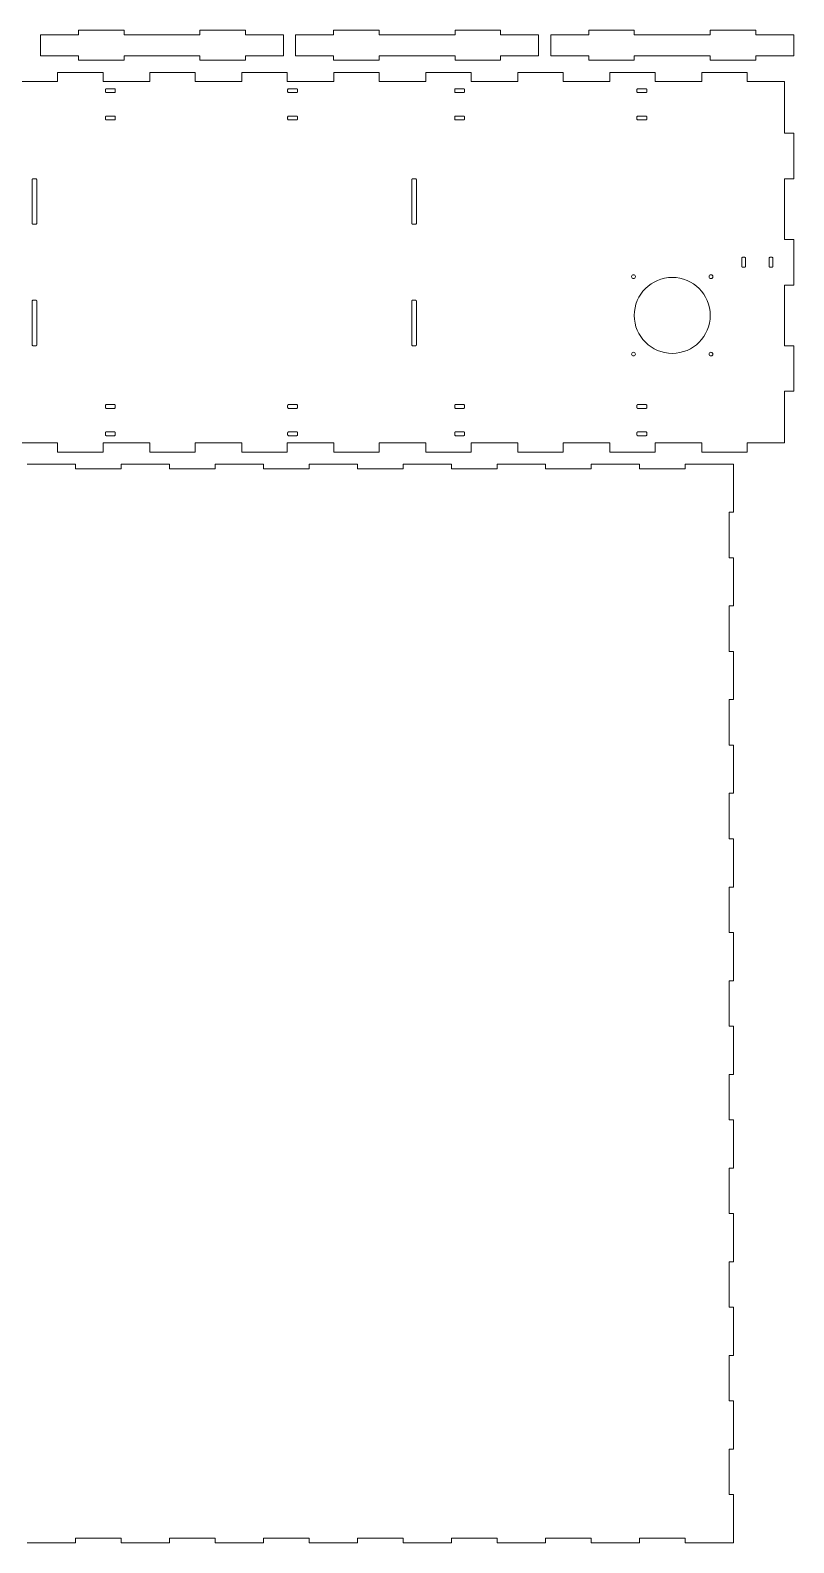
# Model space of a CAD drawing. Header units: millimetres. Extents: x 0 to 3016, y 0 to 2004.
# Drawn here: x 2513 to 3016, y 0 to 996 of the extents above; entities that cross this region are included whole.
import ezdxf

# ---------------------------------------------------------------- set-up
doc = ezdxf.new("R2010")
doc.units = ezdxf.units.MM
doc.layers.add('CORTE', color=1, linetype='Continuous', lineweight=0)

msp = doc.modelspace()

# ---------------------------------------------------------------- linework, layer by layer
at = {"layer": 'CORTE'}
for points in [[(2520, 979.4), (2545, 979.4), (2545, 976.4), (2575, 976.4), (2575, 979.4), (2625, 979.4), (2625, 976.4), (2655, 976.4), (2655, 979.4), (2680, 979.4), (2680, 993.2), (2655, 993.2), (2655, 996.2), (2625, 996.2), (2625, 993.2), (2575, 993.2), (2575, 996.2), (2545, 996.2), (2545, 993.2), (2520, 993.2)], [(2688, 979.4), (2713, 979.4), (2713, 976.4), (2743, 976.4), (2743, 979.4), (2793, 979.4), (2793, 976.4), (2823, 976.4), (2823, 979.4), (2848, 979.4), (2848, 993.2), (2823, 993.2), (2823, 996.2), (2793, 996.2), (2793, 993.2), (2743, 993.2), (2743, 996.2), (2713, 996.2), (2713, 993.2), (2688, 993.2)], [(2856, 979.4), (2881, 979.4), (2881, 976.4), (2911, 976.4), (2911, 979.4), (2961, 979.4), (2961, 976.4), (2991, 976.4), (2991, 979.4), (3016, 979.4), (3016, 993.2), (2991, 993.2), (2991, 996.2), (2961, 996.2), (2961, 993.2), (2911, 993.2), (2911, 996.2), (2881, 996.2), (2881, 993.2), (2856, 993.2)], [(2569.25, 957.05), (2569.246227, 957.117179), (2569.234957, 957.183513), (2569.21633, 957.248167), (2569.190581, 957.31033), (2569.158035, 957.369219), (2569.119099, 957.424094), (2569.074264, 957.474264), (2569.024094, 957.519099), (2568.969219, 957.558035), (2568.91033, 957.590581), (2568.848167, 957.61633), (2568.783513, 957.634957), (2568.717179, 957.646227), (2568.65, 957.65), (2563.35, 957.65), (2563.282821, 957.646227), (2563.216487, 957.634957), (2563.151833, 957.61633), (2563.08967, 957.590581), (2563.030781, 957.558035), (2562.975906, 957.519099), (2562.925736, 957.474264), (2562.880901, 957.424094), (2562.841965, 957.369219), (2562.809419, 957.31033), (2562.78367, 957.248167), (2562.765043, 957.183513), (2562.753773, 957.117179), (2562.75, 957.05), (2562.75, 955.75), (2562.753773, 955.682821), (2562.765043, 955.616487), (2562.78367, 955.551833), (2562.809419, 955.48967), (2562.841965, 955.430781), (2562.880901, 955.375906), (2562.925736, 955.325736), (2562.975906, 955.280901), (2563.030781, 955.241965), (2563.08967, 955.209419), (2563.151833, 955.18367), (2563.216487, 955.165043), (2563.282821, 955.153773), (2563.35, 955.15), (2568.65, 955.15), (2568.717179, 955.153773), (2568.783513, 955.165043), (2568.848167, 955.18367), (2568.91033, 955.209419), (2568.969219, 955.241965), (2569.024094, 955.280901), (2569.074264, 955.325736), (2569.119099, 955.375906), (2569.158035, 955.430781), (2569.190581, 955.48967), (2569.21633, 955.551833), (2569.234957, 955.616487), (2569.246227, 955.682821), (2569.25, 955.75)], [(2689.25, 957.05), (2689.246227, 957.117179), (2689.234957, 957.183513), (2689.21633, 957.248167), (2689.190581, 957.31033), (2689.158035, 957.369219), (2689.119099, 957.424094), (2689.074264, 957.474264), (2689.024094, 957.519099), (2688.969219, 957.558035), (2688.91033, 957.590581), (2688.848167, 957.61633), (2688.783513, 957.634957), (2688.717179, 957.646227), (2688.65, 957.65), (2683.35, 957.65), (2683.282821, 957.646227), (2683.216487, 957.634957), (2683.151833, 957.61633), (2683.08967, 957.590581), (2683.030781, 957.558035), (2682.975906, 957.519099), (2682.925736, 957.474264), (2682.880901, 957.424094), (2682.841965, 957.369219), (2682.809419, 957.31033), (2682.78367, 957.248167), (2682.765043, 957.183513), (2682.753773, 957.117179), (2682.75, 957.05), (2682.75, 955.75), (2682.753773, 955.682821), (2682.765043, 955.616487), (2682.78367, 955.551833), (2682.809419, 955.48967), (2682.841965, 955.430781), (2682.880901, 955.375906), (2682.925736, 955.325736), (2682.975906, 955.280901), (2683.030781, 955.241965), (2683.08967, 955.209419), (2683.151833, 955.18367), (2683.216487, 955.165043), (2683.282821, 955.153773), (2683.35, 955.15), (2688.65, 955.15), (2688.717179, 955.153773), (2688.783513, 955.165043), (2688.848167, 955.18367), (2688.91033, 955.209419), (2688.969219, 955.241965), (2689.024094, 955.280901), (2689.074264, 955.325736), (2689.119099, 955.375906), (2689.158035, 955.430781), (2689.190581, 955.48967), (2689.21633, 955.551833), (2689.234957, 955.616487), (2689.246227, 955.682821), (2689.25, 955.75)], [(2799.25, 957.05), (2799.246227, 957.117179), (2799.234957, 957.183513), (2799.21633, 957.248167), (2799.190581, 957.31033), (2799.158035, 957.369219), (2799.119099, 957.424094), (2799.074264, 957.474264), (2799.024094, 957.519099), (2798.969219, 957.558035), (2798.91033, 957.590581), (2798.848167, 957.61633), (2798.783513, 957.634957), (2798.717179, 957.646227), (2798.65, 957.65), (2793.35, 957.65), (2793.282821, 957.646227), (2793.216487, 957.634957), (2793.151833, 957.61633), (2793.08967, 957.590581), (2793.030781, 957.558035), (2792.975906, 957.519099), (2792.925736, 957.474264), (2792.880901, 957.424094), (2792.841965, 957.369219), (2792.809419, 957.31033), (2792.78367, 957.248167), (2792.765043, 957.183513), (2792.753773, 957.117179), (2792.75, 957.05), (2792.75, 955.75), (2792.753773, 955.682821), (2792.765043, 955.616487), (2792.78367, 955.551833), (2792.809419, 955.48967), (2792.841965, 955.430781), (2792.880901, 955.375906), (2792.925736, 955.325736), (2792.975906, 955.280901), (2793.030781, 955.241965), (2793.08967, 955.209419), (2793.151833, 955.18367), (2793.216487, 955.165043), (2793.282821, 955.153773), (2793.35, 955.15), (2798.65, 955.15), (2798.717179, 955.153773), (2798.783513, 955.165043), (2798.848167, 955.18367), (2798.91033, 955.209419), (2798.969219, 955.241965), (2799.024094, 955.280901), (2799.074264, 955.325736), (2799.119099, 955.375906), (2799.158035, 955.430781), (2799.190581, 955.48967), (2799.21633, 955.551833), (2799.234957, 955.616487), (2799.246227, 955.682821), (2799.25, 955.75)], [(2919.25, 957.05), (2919.246227, 957.117179), (2919.234957, 957.183513), (2919.21633, 957.248167), (2919.190581, 957.31033), (2919.158035, 957.369219), (2919.119099, 957.424094), (2919.074264, 957.474264), (2919.024094, 957.519099), (2918.969219, 957.558035), (2918.91033, 957.590581), (2918.848167, 957.61633), (2918.783513, 957.634957), (2918.717179, 957.646227), (2918.65, 957.65), (2913.35, 957.65), (2913.282821, 957.646227), (2913.216487, 957.634957), (2913.151833, 957.61633), (2913.08967, 957.590581), (2913.030781, 957.558035), (2912.975906, 957.519099), (2912.925736, 957.474264), (2912.880901, 957.424094), (2912.841965, 957.369219), (2912.809419, 957.31033), (2912.78367, 957.248167), (2912.765043, 957.183513), (2912.753773, 957.117179), (2912.75, 957.05), (2912.75, 955.75), (2912.753773, 955.682821), (2912.765043, 955.616487), (2912.78367, 955.551833), (2912.809419, 955.48967), (2912.841965, 955.430781), (2912.880901, 955.375906), (2912.925736, 955.325736), (2912.975906, 955.280901), (2913.030781, 955.241965), (2913.08967, 955.209419), (2913.151833, 955.18367), (2913.216487, 955.165043), (2913.282821, 955.153773), (2913.35, 955.15), (2918.65, 955.15), (2918.717179, 955.153773), (2918.783513, 955.165043), (2918.848167, 955.18367), (2918.91033, 955.209419), (2918.969219, 955.241965), (2919.024094, 955.280901), (2919.074264, 955.325736), (2919.119099, 955.375906), (2919.158035, 955.430781), (2919.190581, 955.48967), (2919.21633, 955.551833), (2919.234957, 955.616487), (2919.246227, 955.682821), (2919.25, 955.75)], [(2569.25, 939.05), (2569.246227, 939.117179), (2569.234957, 939.183513), (2569.21633, 939.248167), (2569.190581, 939.31033), (2569.158035, 939.369219), (2569.119099, 939.424094), (2569.074264, 939.474264), (2569.024094, 939.519099), (2568.969219, 939.558035), (2568.91033, 939.590581), (2568.848167, 939.61633), (2568.783513, 939.634957), (2568.717179, 939.646227), (2568.65, 939.65), (2563.35, 939.65), (2563.282821, 939.646227), (2563.216487, 939.634957), (2563.151833, 939.61633), (2563.08967, 939.590581), (2563.030781, 939.558035), (2562.975906, 939.519099), (2562.925736, 939.474264), (2562.880901, 939.424094), (2562.841965, 939.369219), (2562.809419, 939.31033), (2562.78367, 939.248167), (2562.765043, 939.183513), (2562.753773, 939.117179), (2562.75, 939.05), (2562.75, 937.75), (2562.753773, 937.682821), (2562.765043, 937.616487), (2562.78367, 937.551833), (2562.809419, 937.48967), (2562.841965, 937.430781), (2562.880901, 937.375906), (2562.925736, 937.325736), (2562.975906, 937.280901), (2563.030781, 937.241965), (2563.08967, 937.209419), (2563.151833, 937.18367), (2563.216487, 937.165043), (2563.282821, 937.153773), (2563.35, 937.15), (2568.65, 937.15), (2568.717179, 937.153773), (2568.783513, 937.165043), (2568.848167, 937.18367), (2568.91033, 937.209419), (2568.969219, 937.241965), (2569.024094, 937.280901), (2569.074264, 937.325736), (2569.119099, 937.375906), (2569.158035, 937.430781), (2569.190581, 937.48967), (2569.21633, 937.551833), (2569.234957, 937.616487), (2569.246227, 937.682821), (2569.25, 937.75)], [(2689.25, 939.05), (2689.246227, 939.117179), (2689.234957, 939.183513), (2689.21633, 939.248167), (2689.190581, 939.31033), (2689.158035, 939.369219), (2689.119099, 939.424094), (2689.074264, 939.474264), (2689.024094, 939.519099), (2688.969219, 939.558035), (2688.91033, 939.590581), (2688.848167, 939.61633), (2688.783513, 939.634957), (2688.717179, 939.646227), (2688.65, 939.65), (2683.35, 939.65), (2683.282821, 939.646227), (2683.216487, 939.634957), (2683.151833, 939.61633), (2683.08967, 939.590581), (2683.030781, 939.558035), (2682.975906, 939.519099), (2682.925736, 939.474264), (2682.880901, 939.424094), (2682.841965, 939.369219), (2682.809419, 939.31033), (2682.78367, 939.248167), (2682.765043, 939.183513), (2682.753773, 939.117179), (2682.75, 939.05), (2682.75, 937.75), (2682.753773, 937.682821), (2682.765043, 937.616487), (2682.78367, 937.551833), (2682.809419, 937.48967), (2682.841965, 937.430781), (2682.880901, 937.375906), (2682.925736, 937.325736), (2682.975906, 937.280901), (2683.030781, 937.241965), (2683.08967, 937.209419), (2683.151833, 937.18367), (2683.216487, 937.165043), (2683.282821, 937.153773), (2683.35, 937.15), (2688.65, 937.15), (2688.717179, 937.153773), (2688.783513, 937.165043), (2688.848167, 937.18367), (2688.91033, 937.209419), (2688.969219, 937.241965), (2689.024094, 937.280901), (2689.074264, 937.325736), (2689.119099, 937.375906), (2689.158035, 937.430781), (2689.190581, 937.48967), (2689.21633, 937.551833), (2689.234957, 937.616487), (2689.246227, 937.682821), (2689.25, 937.75)], [(2799.25, 939.05), (2799.246227, 939.117179), (2799.234957, 939.183513), (2799.21633, 939.248167), (2799.190581, 939.31033), (2799.158035, 939.369219), (2799.119099, 939.424094), (2799.074264, 939.474264), (2799.024094, 939.519099), (2798.969219, 939.558035), (2798.91033, 939.590581), (2798.848167, 939.61633), (2798.783513, 939.634957), (2798.717179, 939.646227), (2798.65, 939.65), (2793.35, 939.65), (2793.282821, 939.646227), (2793.216487, 939.634957), (2793.151833, 939.61633), (2793.08967, 939.590581), (2793.030781, 939.558035), (2792.975906, 939.519099), (2792.925736, 939.474264), (2792.880901, 939.424094), (2792.841965, 939.369219), (2792.809419, 939.31033), (2792.78367, 939.248167), (2792.765043, 939.183513), (2792.753773, 939.117179), (2792.75, 939.05), (2792.75, 937.75), (2792.753773, 937.682821), (2792.765043, 937.616487), (2792.78367, 937.551833), (2792.809419, 937.48967), (2792.841965, 937.430781), (2792.880901, 937.375906), (2792.925736, 937.325736), (2792.975906, 937.280901), (2793.030781, 937.241965), (2793.08967, 937.209419), (2793.151833, 937.18367), (2793.216487, 937.165043), (2793.282821, 937.153773), (2793.35, 937.15), (2798.65, 937.15), (2798.717179, 937.153773), (2798.783513, 937.165043), (2798.848167, 937.18367), (2798.91033, 937.209419), (2798.969219, 937.241965), (2799.024094, 937.280901), (2799.074264, 937.325736), (2799.119099, 937.375906), (2799.158035, 937.430781), (2799.190581, 937.48967), (2799.21633, 937.551833), (2799.234957, 937.616487), (2799.246227, 937.682821), (2799.25, 937.75)], [(2919.25, 939.05), (2919.246227, 939.117179), (2919.234957, 939.183513), (2919.21633, 939.248167), (2919.190581, 939.31033), (2919.158035, 939.369219), (2919.119099, 939.424094), (2919.074264, 939.474264), (2919.024094, 939.519099), (2918.969219, 939.558035), (2918.91033, 939.590581), (2918.848167, 939.61633), (2918.783513, 939.634957), (2918.717179, 939.646227), (2918.65, 939.65), (2913.35, 939.65), (2913.282821, 939.646227), (2913.216487, 939.634957), (2913.151833, 939.61633), (2913.08967, 939.590581), (2913.030781, 939.558035), (2912.975906, 939.519099), (2912.925736, 939.474264), (2912.880901, 939.424094), (2912.841965, 939.369219), (2912.809419, 939.31033), (2912.78367, 939.248167), (2912.765043, 939.183513), (2912.753773, 939.117179), (2912.75, 939.05), (2912.75, 937.75), (2912.753773, 937.682821), (2912.765043, 937.616487), (2912.78367, 937.551833), (2912.809419, 937.48967), (2912.841965, 937.430781), (2912.880901, 937.375906), (2912.925736, 937.325736), (2912.975906, 937.280901), (2913.030781, 937.241965), (2913.08967, 937.209419), (2913.151833, 937.18367), (2913.216487, 937.165043), (2913.282821, 937.153773), (2913.35, 937.15), (2918.65, 937.15), (2918.717179, 937.153773), (2918.783513, 937.165043), (2918.848167, 937.18367), (2918.91033, 937.209419), (2918.969219, 937.241965), (2919.024094, 937.280901), (2919.074264, 937.325736), (2919.119099, 937.375906), (2919.158035, 937.430781), (2919.190581, 937.48967), (2919.21633, 937.551833), (2919.234957, 937.616487), (2919.246227, 937.682821), (2919.25, 937.75)], [(2517.5, 897.8), (2517.496227, 897.867179), (2517.484957, 897.933513), (2517.46633, 897.998167), (2517.440581, 898.06033), (2517.408035, 898.119219), (2517.369099, 898.174094), (2517.324264, 898.224264), (2517.274094, 898.269099), (2517.219219, 898.308035), (2517.16033, 898.340581), (2517.098167, 898.36633), (2517.033513, 898.384957), (2516.967179, 898.396227), (2516.9, 898.4), (2515.1, 898.4), (2515.032821, 898.396227), (2514.966487, 898.384957), (2514.901833, 898.36633), (2514.83967, 898.340581), (2514.780781, 898.308035), (2514.725906, 898.269099), (2514.675736, 898.224264), (2514.630901, 898.174094), (2514.591965, 898.119219), (2514.559419, 898.06033), (2514.53367, 897.998167), (2514.515043, 897.933513), (2514.503773, 897.867179), (2514.5, 897.8), (2514.5, 869), (2514.503773, 868.932821), (2514.515043, 868.866487), (2514.53367, 868.801833), (2514.559419, 868.73967), (2514.591965, 868.680781), (2514.630901, 868.625906), (2514.675736, 868.575736), (2514.725906, 868.530901), (2514.780781, 868.491965), (2514.83967, 868.459419), (2514.901833, 868.43367), (2514.966487, 868.415043), (2515.032821, 868.403773), (2515.1, 868.4), (2516.9, 868.4), (2516.967179, 868.403773), (2517.033513, 868.415043), (2517.098167, 868.43367), (2517.16033, 868.459419), (2517.219219, 868.491965), (2517.274094, 868.530901), (2517.324264, 868.575736), (2517.369099, 868.625906), (2517.408035, 868.680781), (2517.440581, 868.73967), (2517.46633, 868.801833), (2517.484957, 868.866487), (2517.496227, 868.932821), (2517.5, 869)], [(2767.5, 897.8), (2767.496227, 897.867179), (2767.484957, 897.933513), (2767.46633, 897.998167), (2767.440581, 898.06033), (2767.408035, 898.119219), (2767.369099, 898.174094), (2767.324264, 898.224264), (2767.274094, 898.269099), (2767.219219, 898.308035), (2767.16033, 898.340581), (2767.098167, 898.36633), (2767.033513, 898.384957), (2766.967179, 898.396227), (2766.9, 898.4), (2765.1, 898.4), (2765.032821, 898.396227), (2764.966487, 898.384957), (2764.901833, 898.36633), (2764.83967, 898.340581), (2764.780781, 898.308035), (2764.725906, 898.269099), (2764.675736, 898.224264), (2764.630901, 898.174094), (2764.591965, 898.119219), (2764.559419, 898.06033), (2764.53367, 897.998167), (2764.515043, 897.933513), (2764.503773, 897.867179), (2764.5, 897.8), (2764.5, 869), (2764.503773, 868.932821), (2764.515043, 868.866487), (2764.53367, 868.801833), (2764.559419, 868.73967), (2764.591965, 868.680781), (2764.630901, 868.625906), (2764.675736, 868.575736), (2764.725906, 868.530901), (2764.780781, 868.491965), (2764.83967, 868.459419), (2764.901833, 868.43367), (2764.966487, 868.415043), (2765.032821, 868.403773), (2765.1, 868.4), (2766.9, 868.4), (2766.967179, 868.403773), (2767.033513, 868.415043), (2767.098167, 868.43367), (2767.16033, 868.459419), (2767.219219, 868.491965), (2767.274094, 868.530901), (2767.324264, 868.575736), (2767.369099, 868.625906), (2767.408035, 868.680781), (2767.440581, 868.73967), (2767.46633, 868.801833), (2767.484957, 868.866487), (2767.496227, 868.932821), (2767.5, 869)], [(2984.25, 846.05), (2984.246227, 846.117179), (2984.234957, 846.183513), (2984.21633, 846.248167), (2984.190581, 846.31033), (2984.158035, 846.369219), (2984.119099, 846.424094), (2984.074264, 846.474264), (2984.024094, 846.519099), (2983.969219, 846.558035), (2983.91033, 846.590581), (2983.848167, 846.61633), (2983.783513, 846.634957), (2983.717179, 846.646227), (2983.65, 846.65), (2982.35, 846.65), (2982.282821, 846.646227), (2982.216487, 846.634957), (2982.151833, 846.61633), (2982.08967, 846.590581), (2982.030781, 846.558035), (2981.975906, 846.519099), (2981.925736, 846.474264), (2981.880901, 846.424094), (2981.841965, 846.369219), (2981.809419, 846.31033), (2981.78367, 846.248167), (2981.765043, 846.183513), (2981.753773, 846.117179), (2981.75, 846.05), (2981.75, 840.75), (2981.753773, 840.682821), (2981.765043, 840.616487), (2981.78367, 840.551833), (2981.809419, 840.48967), (2981.841965, 840.430781), (2981.880901, 840.375906), (2981.925736, 840.325736), (2981.975906, 840.280901), (2982.030781, 840.241965), (2982.08967, 840.209419), (2982.151833, 840.18367), (2982.216487, 840.165043), (2982.282821, 840.153773), (2982.35, 840.15), (2983.65, 840.15), (2983.717179, 840.153773), (2983.783513, 840.165043), (2983.848167, 840.18367), (2983.91033, 840.209419), (2983.969219, 840.241965), (2984.024094, 840.280901), (2984.074264, 840.325736), (2984.119099, 840.375906), (2984.158035, 840.430781), (2984.190581, 840.48967), (2984.21633, 840.551833), (2984.234957, 840.616487), (2984.246227, 840.682821), (2984.25, 840.75)], [(3002.25, 846.05), (3002.246227, 846.117179), (3002.234957, 846.183513), (3002.21633, 846.248167), (3002.190581, 846.31033), (3002.158035, 846.369219), (3002.119099, 846.424094), (3002.074264, 846.474264), (3002.024094, 846.519099), (3001.969219, 846.558035), (3001.91033, 846.590581), (3001.848167, 846.61633), (3001.783513, 846.634957), (3001.717179, 846.646227), (3001.65, 846.65), (3000.35, 846.65), (3000.282821, 846.646227), (3000.216487, 846.634957), (3000.151833, 846.61633), (3000.08967, 846.590581), (3000.030781, 846.558035), (2999.975906, 846.519099), (2999.925736, 846.474264), (2999.880901, 846.424094), (2999.841965, 846.369219), (2999.809419, 846.31033), (2999.78367, 846.248167), (2999.765043, 846.183513), (2999.753773, 846.117179), (2999.75, 846.05), (2999.75, 840.75), (2999.753773, 840.682821), (2999.765043, 840.616487), (2999.78367, 840.551833), (2999.809419, 840.48967), (2999.841965, 840.430781), (2999.880901, 840.375906), (2999.925736, 840.325736), (2999.975906, 840.280901), (3000.030781, 840.241965), (3000.08967, 840.209419), (3000.151833, 840.18367), (3000.216487, 840.165043), (3000.282821, 840.153773), (3000.35, 840.15), (3001.65, 840.15), (3001.717179, 840.153773), (3001.783513, 840.165043), (3001.848167, 840.18367), (3001.91033, 840.209419), (3001.969219, 840.241965), (3002.024094, 840.280901), (3002.074264, 840.325736), (3002.119099, 840.375906), (3002.158035, 840.430781), (3002.190581, 840.48967), (3002.21633, 840.551833), (3002.234957, 840.616487), (3002.246227, 840.682821), (3002.25, 840.75)], [(2517.5, 817.8), (2517.496227, 817.867179), (2517.484957, 817.933513), (2517.46633, 817.998167), (2517.440581, 818.06033), (2517.408035, 818.119219), (2517.369099, 818.174094), (2517.324264, 818.224264), (2517.274094, 818.269099), (2517.219219, 818.308035), (2517.16033, 818.340581), (2517.098167, 818.36633), (2517.033513, 818.384957), (2516.967179, 818.396227), (2516.9, 818.4), (2515.1, 818.4), (2515.032821, 818.396227), (2514.966487, 818.384957), (2514.901833, 818.36633), (2514.83967, 818.340581), (2514.780781, 818.308035), (2514.725906, 818.269099), (2514.675736, 818.224264), (2514.630901, 818.174094), (2514.591965, 818.119219), (2514.559419, 818.06033), (2514.53367, 817.998167), (2514.515043, 817.933513), (2514.503773, 817.867179), (2514.5, 817.8), (2514.5, 789), (2514.503773, 788.932821), (2514.515043, 788.866487), (2514.53367, 788.801833), (2514.559419, 788.73967), (2514.591965, 788.680781), (2514.630901, 788.625906), (2514.675736, 788.575736), (2514.725906, 788.530901), (2514.780781, 788.491965), (2514.83967, 788.459419), (2514.901833, 788.43367), (2514.966487, 788.415043), (2515.032821, 788.403773), (2515.1, 788.4), (2516.9, 788.4), (2516.967179, 788.403773), (2517.033513, 788.415043), (2517.098167, 788.43367), (2517.16033, 788.459419), (2517.219219, 788.491965), (2517.274094, 788.530901), (2517.324264, 788.575736), (2517.369099, 788.625906), (2517.408035, 788.680781), (2517.440581, 788.73967), (2517.46633, 788.801833), (2517.484957, 788.866487), (2517.496227, 788.932821), (2517.5, 789)], [(2767.5, 817.8), (2767.496227, 817.867179), (2767.484957, 817.933513), (2767.46633, 817.998167), (2767.440581, 818.06033), (2767.408035, 818.119219), (2767.369099, 818.174094), (2767.324264, 818.224264), (2767.274094, 818.269099), (2767.219219, 818.308035), (2767.16033, 818.340581), (2767.098167, 818.36633), (2767.033513, 818.384957), (2766.967179, 818.396227), (2766.9, 818.4), (2765.1, 818.4), (2765.032821, 818.396227), (2764.966487, 818.384957), (2764.901833, 818.36633), (2764.83967, 818.340581), (2764.780781, 818.308035), (2764.725906, 818.269099), (2764.675736, 818.224264), (2764.630901, 818.174094), (2764.591965, 818.119219), (2764.559419, 818.06033), (2764.53367, 817.998167), (2764.515043, 817.933513), (2764.503773, 817.867179), (2764.5, 817.8), (2764.5, 789), (2764.503773, 788.932821), (2764.515043, 788.866487), (2764.53367, 788.801833), (2764.559419, 788.73967), (2764.591965, 788.680781), (2764.630901, 788.625906), (2764.675736, 788.575736), (2764.725906, 788.530901), (2764.780781, 788.491965), (2764.83967, 788.459419), (2764.901833, 788.43367), (2764.966487, 788.415043), (2765.032821, 788.403773), (2765.1, 788.4), (2766.9, 788.4), (2766.967179, 788.403773), (2767.033513, 788.415043), (2767.098167, 788.43367), (2767.16033, 788.459419), (2767.219219, 788.491965), (2767.274094, 788.530901), (2767.324264, 788.575736), (2767.369099, 788.625906), (2767.408035, 788.680781), (2767.440581, 788.73967), (2767.46633, 788.801833), (2767.484957, 788.866487), (2767.496227, 788.932821), (2767.5, 789)], [(2569.25, 749.05), (2569.246227, 749.117179), (2569.234957, 749.183513), (2569.21633, 749.248167), (2569.190581, 749.31033), (2569.158035, 749.369219), (2569.119099, 749.424094), (2569.074264, 749.474264), (2569.024094, 749.519099), (2568.969219, 749.558035), (2568.91033, 749.590581), (2568.848167, 749.61633), (2568.783513, 749.634957), (2568.717179, 749.646227), (2568.65, 749.65), (2563.35, 749.65), (2563.282821, 749.646227), (2563.216487, 749.634957), (2563.151833, 749.61633), (2563.08967, 749.590581), (2563.030781, 749.558035), (2562.975906, 749.519099), (2562.925736, 749.474264), (2562.880901, 749.424094), (2562.841965, 749.369219), (2562.809419, 749.31033), (2562.78367, 749.248167), (2562.765043, 749.183513), (2562.753773, 749.117179), (2562.75, 749.05), (2562.75, 747.75), (2562.753773, 747.682821), (2562.765043, 747.616487), (2562.78367, 747.551833), (2562.809419, 747.48967), (2562.841965, 747.430781), (2562.880901, 747.375906), (2562.925736, 747.325736), (2562.975906, 747.280901), (2563.030781, 747.241965), (2563.08967, 747.209419), (2563.151833, 747.18367), (2563.216487, 747.165043), (2563.282821, 747.153773), (2563.35, 747.15), (2568.65, 747.15), (2568.717179, 747.153773), (2568.783513, 747.165043), (2568.848167, 747.18367), (2568.91033, 747.209419), (2568.969219, 747.241965), (2569.024094, 747.280901), (2569.074264, 747.325736), (2569.119099, 747.375906), (2569.158035, 747.430781), (2569.190581, 747.48967), (2569.21633, 747.551833), (2569.234957, 747.616487), (2569.246227, 747.682821), (2569.25, 747.75)], [(2689.25, 749.05), (2689.246227, 749.117179), (2689.234957, 749.183513), (2689.21633, 749.248167), (2689.190581, 749.31033), (2689.158035, 749.369219), (2689.119099, 749.424094), (2689.074264, 749.474264), (2689.024094, 749.519099), (2688.969219, 749.558035), (2688.91033, 749.590581), (2688.848167, 749.61633), (2688.783513, 749.634957), (2688.717179, 749.646227), (2688.65, 749.65), (2683.35, 749.65), (2683.282821, 749.646227), (2683.216487, 749.634957), (2683.151833, 749.61633), (2683.08967, 749.590581), (2683.030781, 749.558035), (2682.975906, 749.519099), (2682.925736, 749.474264), (2682.880901, 749.424094), (2682.841965, 749.369219), (2682.809419, 749.31033), (2682.78367, 749.248167), (2682.765043, 749.183513), (2682.753773, 749.117179), (2682.75, 749.05), (2682.75, 747.75), (2682.753773, 747.682821), (2682.765043, 747.616487), (2682.78367, 747.551833), (2682.809419, 747.48967), (2682.841965, 747.430781), (2682.880901, 747.375906), (2682.925736, 747.325736), (2682.975906, 747.280901), (2683.030781, 747.241965), (2683.08967, 747.209419), (2683.151833, 747.18367), (2683.216487, 747.165043), (2683.282821, 747.153773), (2683.35, 747.15), (2688.65, 747.15), (2688.717179, 747.153773), (2688.783513, 747.165043), (2688.848167, 747.18367), (2688.91033, 747.209419), (2688.969219, 747.241965), (2689.024094, 747.280901), (2689.074264, 747.325736), (2689.119099, 747.375906), (2689.158035, 747.430781), (2689.190581, 747.48967), (2689.21633, 747.551833), (2689.234957, 747.616487), (2689.246227, 747.682821), (2689.25, 747.75)], [(2799.25, 749.05), (2799.246227, 749.117179), (2799.234957, 749.183513), (2799.21633, 749.248167), (2799.190581, 749.31033), (2799.158035, 749.369219), (2799.119099, 749.424094), (2799.074264, 749.474264), (2799.024094, 749.519099), (2798.969219, 749.558035), (2798.91033, 749.590581), (2798.848167, 749.61633), (2798.783513, 749.634957), (2798.717179, 749.646227), (2798.65, 749.65), (2793.35, 749.65), (2793.282821, 749.646227), (2793.216487, 749.634957), (2793.151833, 749.61633), (2793.08967, 749.590581), (2793.030781, 749.558035), (2792.975906, 749.519099), (2792.925736, 749.474264), (2792.880901, 749.424094), (2792.841965, 749.369219), (2792.809419, 749.31033), (2792.78367, 749.248167), (2792.765043, 749.183513), (2792.753773, 749.117179), (2792.75, 749.05), (2792.75, 747.75), (2792.753773, 747.682821), (2792.765043, 747.616487), (2792.78367, 747.551833), (2792.809419, 747.48967), (2792.841965, 747.430781), (2792.880901, 747.375906), (2792.925736, 747.325736), (2792.975906, 747.280901), (2793.030781, 747.241965), (2793.08967, 747.209419), (2793.151833, 747.18367), (2793.216487, 747.165043), (2793.282821, 747.153773), (2793.35, 747.15), (2798.65, 747.15), (2798.717179, 747.153773), (2798.783513, 747.165043), (2798.848167, 747.18367), (2798.91033, 747.209419), (2798.969219, 747.241965), (2799.024094, 747.280901), (2799.074264, 747.325736), (2799.119099, 747.375906), (2799.158035, 747.430781), (2799.190581, 747.48967), (2799.21633, 747.551833), (2799.234957, 747.616487), (2799.246227, 747.682821), (2799.25, 747.75)], [(2919.25, 749.05), (2919.246227, 749.117179), (2919.234957, 749.183513), (2919.21633, 749.248167), (2919.190581, 749.31033), (2919.158035, 749.369219), (2919.119099, 749.424094), (2919.074264, 749.474264), (2919.024094, 749.519099), (2918.969219, 749.558035), (2918.91033, 749.590581), (2918.848167, 749.61633), (2918.783513, 749.634957), (2918.717179, 749.646227), (2918.65, 749.65), (2913.35, 749.65), (2913.282821, 749.646227), (2913.216487, 749.634957), (2913.151833, 749.61633), (2913.08967, 749.590581), (2913.030781, 749.558035), (2912.975906, 749.519099), (2912.925736, 749.474264), (2912.880901, 749.424094), (2912.841965, 749.369219), (2912.809419, 749.31033), (2912.78367, 749.248167), (2912.765043, 749.183513), (2912.753773, 749.117179), (2912.75, 749.05), (2912.75, 747.75), (2912.753773, 747.682821), (2912.765043, 747.616487), (2912.78367, 747.551833), (2912.809419, 747.48967), (2912.841965, 747.430781), (2912.880901, 747.375906), (2912.925736, 747.325736), (2912.975906, 747.280901), (2913.030781, 747.241965), (2913.08967, 747.209419), (2913.151833, 747.18367), (2913.216487, 747.165043), (2913.282821, 747.153773), (2913.35, 747.15), (2918.65, 747.15), (2918.717179, 747.153773), (2918.783513, 747.165043), (2918.848167, 747.18367), (2918.91033, 747.209419), (2918.969219, 747.241965), (2919.024094, 747.280901), (2919.074264, 747.325736), (2919.119099, 747.375906), (2919.158035, 747.430781), (2919.190581, 747.48967), (2919.21633, 747.551833), (2919.234957, 747.616487), (2919.246227, 747.682821), (2919.25, 747.75)], [(2569.25, 731.05), (2569.246227, 731.117179), (2569.234957, 731.183513), (2569.21633, 731.248167), (2569.190581, 731.31033), (2569.158035, 731.369219), (2569.119099, 731.424094), (2569.074264, 731.474264), (2569.024094, 731.519099), (2568.969219, 731.558035), (2568.91033, 731.590581), (2568.848167, 731.61633), (2568.783513, 731.634957), (2568.717179, 731.646227), (2568.65, 731.65), (2563.35, 731.65), (2563.282821, 731.646227), (2563.216487, 731.634957), (2563.151833, 731.61633), (2563.08967, 731.590581), (2563.030781, 731.558035), (2562.975906, 731.519099), (2562.925736, 731.474264), (2562.880901, 731.424094), (2562.841965, 731.369219), (2562.809419, 731.31033), (2562.78367, 731.248167), (2562.765043, 731.183513), (2562.753773, 731.117179), (2562.75, 731.05), (2562.75, 729.75), (2562.753773, 729.682821), (2562.765043, 729.616487), (2562.78367, 729.551833), (2562.809419, 729.48967), (2562.841965, 729.430781), (2562.880901, 729.375906), (2562.925736, 729.325736), (2562.975906, 729.280901), (2563.030781, 729.241965), (2563.08967, 729.209419), (2563.151833, 729.18367), (2563.216487, 729.165043), (2563.282821, 729.153773), (2563.35, 729.15), (2568.65, 729.15), (2568.717179, 729.153773), (2568.783513, 729.165043), (2568.848167, 729.18367), (2568.91033, 729.209419), (2568.969219, 729.241965), (2569.024094, 729.280901), (2569.074264, 729.325736), (2569.119099, 729.375906), (2569.158035, 729.430781), (2569.190581, 729.48967), (2569.21633, 729.551833), (2569.234957, 729.616487), (2569.246227, 729.682821), (2569.25, 729.75)], [(2689.25, 731.05), (2689.246227, 731.117179), (2689.234957, 731.183513), (2689.21633, 731.248167), (2689.190581, 731.31033), (2689.158035, 731.369219), (2689.119099, 731.424094), (2689.074264, 731.474264), (2689.024094, 731.519099), (2688.969219, 731.558035), (2688.91033, 731.590581), (2688.848167, 731.61633), (2688.783513, 731.634957), (2688.717179, 731.646227), (2688.65, 731.65), (2683.35, 731.65), (2683.282821, 731.646227), (2683.216487, 731.634957), (2683.151833, 731.61633), (2683.08967, 731.590581), (2683.030781, 731.558035), (2682.975906, 731.519099), (2682.925736, 731.474264), (2682.880901, 731.424094), (2682.841965, 731.369219), (2682.809419, 731.31033), (2682.78367, 731.248167), (2682.765043, 731.183513), (2682.753773, 731.117179), (2682.75, 731.05), (2682.75, 729.75), (2682.753773, 729.682821), (2682.765043, 729.616487), (2682.78367, 729.551833), (2682.809419, 729.48967), (2682.841965, 729.430781), (2682.880901, 729.375906), (2682.925736, 729.325736), (2682.975906, 729.280901), (2683.030781, 729.241965), (2683.08967, 729.209419), (2683.151833, 729.18367), (2683.216487, 729.165043), (2683.282821, 729.153773), (2683.35, 729.15), (2688.65, 729.15), (2688.717179, 729.153773), (2688.783513, 729.165043), (2688.848167, 729.18367), (2688.91033, 729.209419), (2688.969219, 729.241965), (2689.024094, 729.280901), (2689.074264, 729.325736), (2689.119099, 729.375906), (2689.158035, 729.430781), (2689.190581, 729.48967), (2689.21633, 729.551833), (2689.234957, 729.616487), (2689.246227, 729.682821), (2689.25, 729.75)], [(2799.25, 731.05), (2799.246227, 731.117179), (2799.234957, 731.183513), (2799.21633, 731.248167), (2799.190581, 731.31033), (2799.158035, 731.369219), (2799.119099, 731.424094), (2799.074264, 731.474264), (2799.024094, 731.519099), (2798.969219, 731.558035), (2798.91033, 731.590581), (2798.848167, 731.61633), (2798.783513, 731.634957), (2798.717179, 731.646227), (2798.65, 731.65), (2793.35, 731.65), (2793.282821, 731.646227), (2793.216487, 731.634957), (2793.151833, 731.61633), (2793.08967, 731.590581), (2793.030781, 731.558035), (2792.975906, 731.519099), (2792.925736, 731.474264), (2792.880901, 731.424094), (2792.841965, 731.369219), (2792.809419, 731.31033), (2792.78367, 731.248167), (2792.765043, 731.183513), (2792.753773, 731.117179), (2792.75, 731.05), (2792.75, 729.75), (2792.753773, 729.682821), (2792.765043, 729.616487), (2792.78367, 729.551833), (2792.809419, 729.48967), (2792.841965, 729.430781), (2792.880901, 729.375906), (2792.925736, 729.325736), (2792.975906, 729.280901), (2793.030781, 729.241965), (2793.08967, 729.209419), (2793.151833, 729.18367), (2793.216487, 729.165043), (2793.282821, 729.153773), (2793.35, 729.15), (2798.65, 729.15), (2798.717179, 729.153773), (2798.783513, 729.165043), (2798.848167, 729.18367), (2798.91033, 729.209419), (2798.969219, 729.241965), (2799.024094, 729.280901), (2799.074264, 729.325736), (2799.119099, 729.375906), (2799.158035, 729.430781), (2799.190581, 729.48967), (2799.21633, 729.551833), (2799.234957, 729.616487), (2799.246227, 729.682821), (2799.25, 729.75)], [(2919.25, 731.05), (2919.246227, 731.117179), (2919.234957, 731.183513), (2919.21633, 731.248167), (2919.190581, 731.31033), (2919.158035, 731.369219), (2919.119099, 731.424094), (2919.074264, 731.474264), (2919.024094, 731.519099), (2918.969219, 731.558035), (2918.91033, 731.590581), (2918.848167, 731.61633), (2918.783513, 731.634957), (2918.717179, 731.646227), (2918.65, 731.65), (2913.35, 731.65), (2913.282821, 731.646227), (2913.216487, 731.634957), (2913.151833, 731.61633), (2913.08967, 731.590581), (2913.030781, 731.558035), (2912.975906, 731.519099), (2912.925736, 731.474264), (2912.880901, 731.424094), (2912.841965, 731.369219), (2912.809419, 731.31033), (2912.78367, 731.248167), (2912.765043, 731.183513), (2912.753773, 731.117179), (2912.75, 731.05), (2912.75, 729.75), (2912.753773, 729.682821), (2912.765043, 729.616487), (2912.78367, 729.551833), (2912.809419, 729.48967), (2912.841965, 729.430781), (2912.880901, 729.375906), (2912.925736, 729.325736), (2912.975906, 729.280901), (2913.030781, 729.241965), (2913.08967, 729.209419), (2913.151833, 729.18367), (2913.216487, 729.165043), (2913.282821, 729.153773), (2913.35, 729.15), (2918.65, 729.15), (2918.717179, 729.153773), (2918.783513, 729.165043), (2918.848167, 729.18367), (2918.91033, 729.209419), (2918.969219, 729.241965), (2919.024094, 729.280901), (2919.074264, 729.325736), (2919.119099, 729.375906), (2919.158035, 729.430781), (2919.190581, 729.48967), (2919.21633, 729.551833), (2919.234957, 729.616487), (2919.246227, 729.682821), (2919.25, 729.75)]]:
    msp.add_lwpolyline(points, close=True, dxfattribs=at)
for points in [[(2500.705882, 724.4), (2531.294118, 724.4), (2531.294118, 718.4), (2561.294118, 718.4), (2561.294118, 724.4), (2591.882353, 724.4), (2591.882353, 718.4), (2621.882353, 718.4), (2621.882353, 724.4), (2652.470588, 724.4), (2652.470588, 718.4), (2682.470588, 718.4), (2682.470588, 724.4), (2713.058824, 724.4), (2713.058824, 718.4), (2743.058824, 718.4), (2743.058824, 724.4), (2773.647059, 724.4), (2773.647059, 718.4), (2803.647059, 718.4), (2803.647059, 724.4), (2834.235294, 724.4), (2834.235294, 718.4), (2864.235294, 718.4), (2864.235294, 724.4), (2894.823529, 724.4), (2894.823529, 718.4), (2924.823529, 718.4), (2924.823529, 724.4), (2955.411765, 724.4), (2955.411765, 718.4), (2985.411765, 718.4), (2985.411765, 724.4), (3010, 724.4), (3010, 758.4), (3016, 758.4), (3016, 788.4), (3010, 788.4), (3010, 828.4), (3016, 828.4), (3016, 858.4), (3010, 858.4), (3010, 898.4), (3016, 898.4), (3016, 928.4), (3010, 928.4), (3010, 962.4), (2985.411765, 962.4), (2985.411765, 968.4), (2955.411765, 968.4), (2955.411765, 962.4), (2924.823529, 962.4), (2924.823529, 968.4), (2894.823529, 968.4), (2894.823529, 962.4), (2864.235294, 962.4), (2864.235294, 968.4), (2834.235294, 968.4), (2834.235294, 962.4), (2803.647059, 962.4), (2803.647059, 968.4), (2773.647059, 968.4), (2773.647059, 962.4), (2743.058824, 962.4), (2743.058824, 968.4), (2713.058824, 968.4), (2713.058824, 962.4), (2682.470588, 962.4), (2682.470588, 968.4), (2652.470588, 968.4), (2652.470588, 962.4), (2621.882353, 962.4), (2621.882353, 968.4), (2591.882353, 968.4), (2591.882353, 962.4), (2561.294118, 962.4), (2561.294118, 968.4), (2531.294118, 968.4), (2531.294118, 962.4), (2500.705882, 962.4)], [(2511.2, 0), (2543.1, 0), (2543.1, 3), (2573.1, 3), (2573.1, 0), (2605, 0), (2605, 3), (2635, 3), (2635, 0), (2666.9, 0), (2666.9, 3), (2696.9, 3), (2696.9, 0), (2728.8, 0), (2728.8, 3), (2758.8, 3), (2758.8, 0), (2790.7, 0), (2790.7, 3), (2820.7, 3), (2820.7, 0), (2852.6, 0), (2852.6, 3), (2882.6, 3), (2882.6, 0), (2914.5, 0), (2914.5, 3), (2944.5, 3), (2944.5, 0), (2976.4, 0), (2976.4, 0), (2976.4, 31.7), (2973.4, 31.7), (2973.4, 61.7), (2976.4, 61.7), (2976.4, 93.4), (2973.4, 93.4), (2973.4, 123.4), (2976.4, 123.4), (2976.4, 155.1), (2973.4, 155.1), (2973.4, 185.1), (2976.4, 185.1), (2976.4, 216.8), (2973.4, 216.8), (2973.4, 246.8), (2976.4, 246.8), (2976.4, 278.5), (2973.4, 278.5), (2973.4, 308.5), (2976.4, 308.5), (2976.4, 340.2), (2973.4, 340.2), (2973.4, 370.2), (2976.4, 370.2), (2976.4, 401.9), (2973.4, 401.9), (2973.4, 431.9), (2976.4, 431.9), (2976.4, 463.6), (2973.4, 463.6), (2973.4, 493.6), (2976.4, 493.6), (2976.4, 525.3), (2973.4, 525.3), (2973.4, 555.3), (2976.4, 555.3), (2976.4, 587), (2973.4, 587), (2973.4, 617), (2976.4, 617), (2976.4, 648.7), (2973.4, 648.7), (2973.4, 678.7), (2976.4, 678.7), (2976.4, 710.4), (2944.5, 710.4), (2944.5, 707.4), (2914.5, 707.4), (2914.5, 710.4), (2882.6, 710.4), (2882.6, 707.4), (2852.6, 707.4), (2852.6, 710.4), (2820.7, 710.4), (2820.7, 707.4), (2790.7, 707.4), (2790.7, 710.4), (2758.8, 710.4), (2758.8, 707.4), (2728.8, 707.4), (2728.8, 710.4), (2696.9, 710.4), (2696.9, 707.4), (2666.9, 707.4), (2666.9, 710.4), (2635, 710.4), (2635, 707.4), (2605, 707.4), (2605, 710.4), (2573.1, 710.4), (2573.1, 707.4), (2543.1, 707.4), (2543.1, 710.4), (2511.2, 710.4)]]:
    msp.add_lwpolyline(points, dxfattribs=at)
for centre, radius in [((2910.5, 833.9), 1.25), ((2936, 808.4), 25), ((2961.5, 833.9), 1.25), ((2910.5, 782.9), 1.25), ((2961.5, 782.9), 1.25)]:
    msp.add_circle(centre, radius, dxfattribs=at)

doc.saveas('drawing.dxf')
